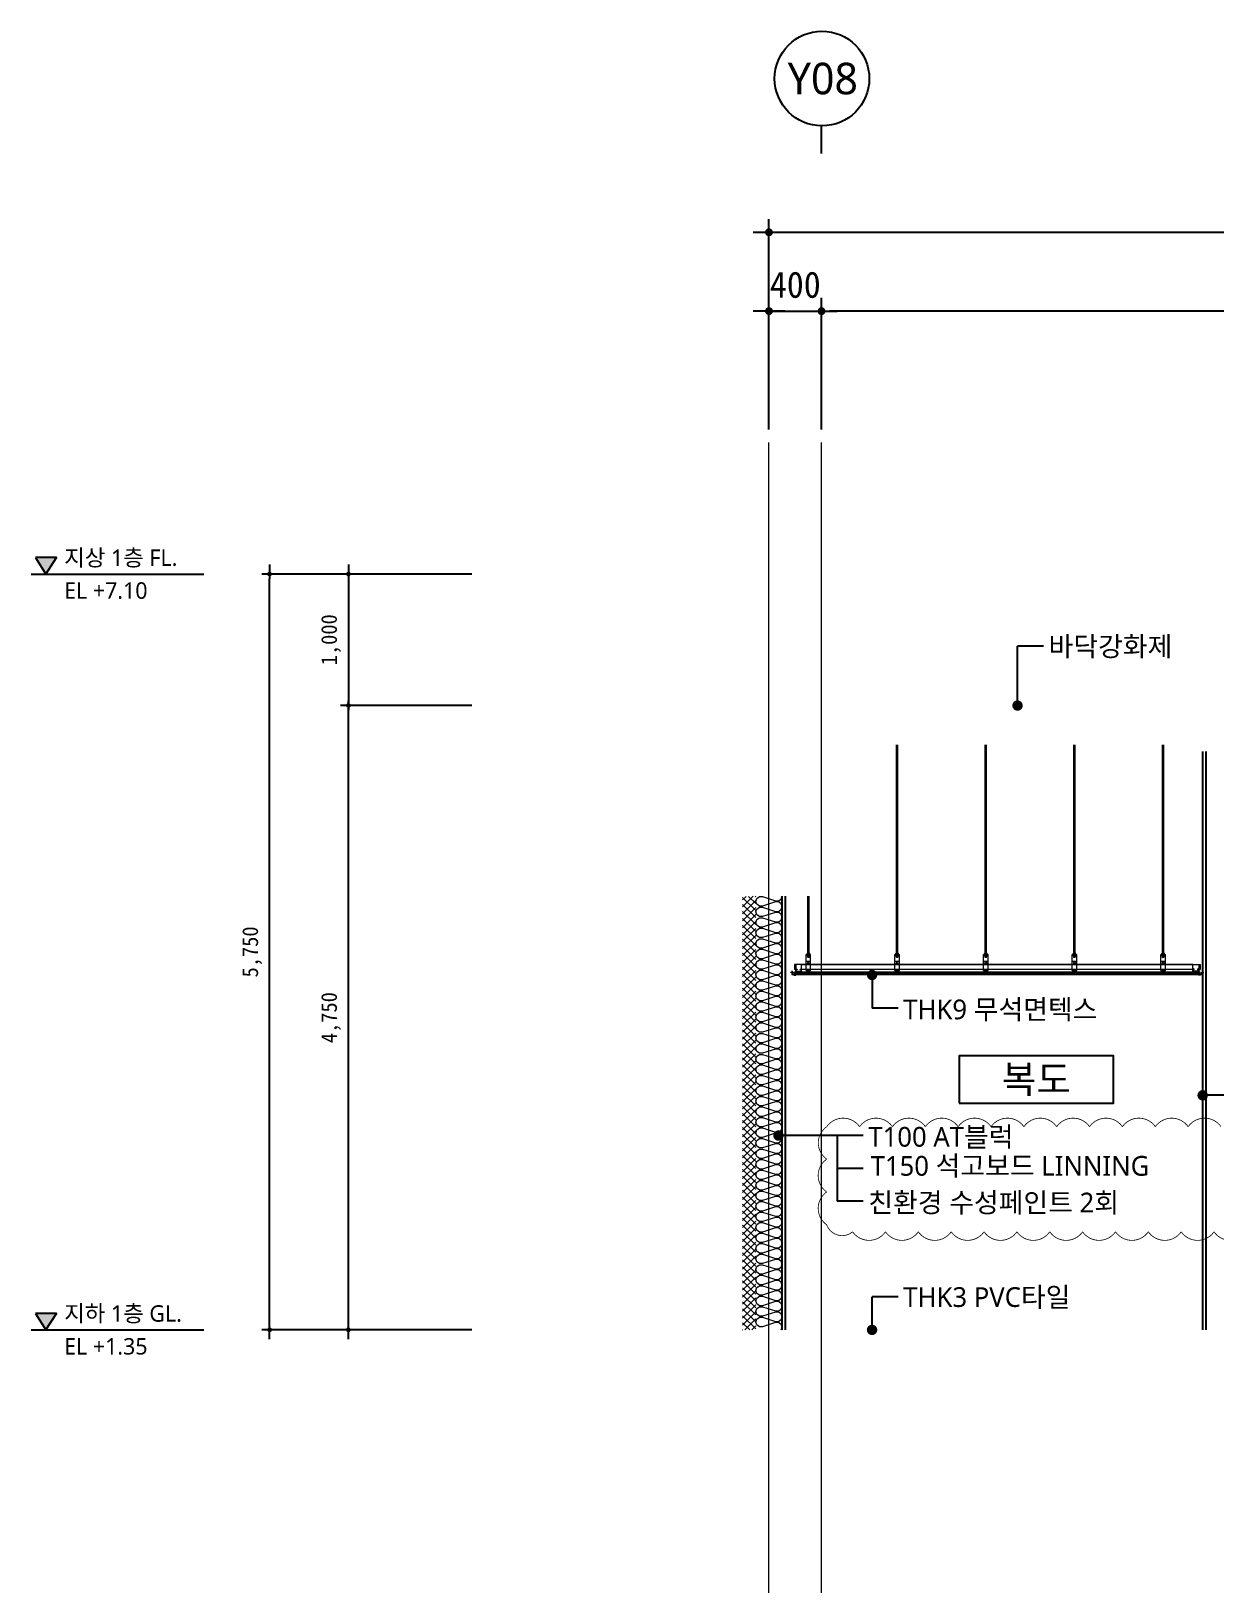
# Model space of a CAD drawing. Header units: inches. Extents: x 3675 to 732988, y -33059 to 70575.
# Drawn here: x 275733 to 284746, y -14599 to -2719 of the extents above; entities that cross this region are included whole.
import ezdxf
from ezdxf.enums import TextEntityAlignment as Align

# ---------------------------------------------------------------- set-up
doc = ezdxf.new("R2010")
doc.units = ezdxf.units.IN
doc.header["$MEASUREMENT"] = 0
doc.linetypes.add('CEN', pattern=[62, 60, -1, 0, -1])
doc.layers.get('0').update_dxf_attribs({"linetype": 'CONTINUOUS'})
for name, color, linetype, lineweight in [('A-AXIS-BUBL', 7, 'CONTINUOUS', 25), ('A-AXIS-LINE', 1, 'CEN', 15), ('A-DIMS', 7, 'CONTINUOUS', 25), ('A-ELEV-LIN3', 8, 'CONTINUOUS', 18), ('A-MKXS-LEAD', 7, 'CONTINUOUS', 25), ('A-MKXS-TEXT1', 3, 'CONTINUOUS', 25), ('A-MKXX-NAME', 3, 'CONTINUOUS', 25), ('A-MKXX-SYMB', 7, 'CONTINUOUS', 25), ('A-SECT-LIN1', 4, 'CONTINUOUS', 25), ('A-XXXX-FIN2', 6, 'CONTINUOUS', 20), ('A-XXXX-HATC', 8, 'CONTINUOUS', 18), ('A-XXXX-INSL2', 8, 'CONTINUOUS', 18), ('A-XXXX-TXT2', 3, 'CONTINUOUS', 25), ('REV-202205', 20, 'CONTINUOUS', 25)]:
    doc.layers.add(name, color=color, linetype=linetype, lineweight=lineweight)
doc.layers.add('SYMB', color=7, linetype='CONTINUOUS')
doc.layers.add('TEXT', color=7, linetype='CONTINUOUS')
doc.styles.add('HY울릉도L', font='H2GTRE.TTF')
doc.styles.add('돋움체', font='')
doc.styles.add('맑은고딕', font='malgun.ttf')
doc.styles.get('돋움체').set_extended_font_data('DotumChe')
doc.dimstyles.new('CDIM', dxfattribs={"dimtxt": 2, "dimasz": 0.6, "dimexe": 1, "dimexo": 1, "dimgap": 1, "dimtad": 1, "dimdec": 0, "dimrnd": 0.5, "dimzin": 0, "dimdsep": 32, "dimlunit": 6, "dimtxsty": 'HY울릉도L', "dimblk1": '_CIDOT', "dimblk2": '_CIDOT', "dimsah": 1, "dimcen": 4.5, "dimclrd": 2, "dimclre": 2, "dimclrt": 7, "dimadec": 0, "dimazin": 0, "dimtfac": 1, "dimtdec": 0, "dimtix": 1, "dimtmove": 2, "dimatfit": 1, "dimldrblk": '_CIDOT', "dimfxl": 1, "dimtolj": 1, "dimtzin": 0, "dimlwd": -1, "dimarcsym": 0})

# ---------------------------------------------------------------- blocks, each defined once
blk = doc.blocks.new('입단면LEVEL1')
at = {"layer": 'SYMB', "linetype": 'ByBlock'}
blk.add_line((0, 0), (26.26, 0), dxfattribs=at)
blk.add_lwpolyline([(0.64, 2.5), (2.24, 0), (3.84, 2.5)], close=True, dxfattribs=at)
blk.add_solid([(0.64, 2.5), (3.84, 2.5), (2.24, 0)], dxfattribs=at)
at = {"layer": 'TEXT', "style": '돋움체'}
for tag, p in [('층레벨', (5.03, 1.28)), ('LEVEL', (5.85, -2.99))]:
    blk.add_attdef(tag, p, '', height=2.5, dxfattribs=at)
blk = doc.blocks.new('_CIDOT')
at = {"color": 0, "linetype": 'ByBlock'}
blk.add_line((2, 0), (-1, 0), dxfattribs=at)
at = {"color": 0, "linetype": 'ByBlock', "const_width": 0.5}
blk.add_lwpolyline([(-0.25, 0, 1), (0.25, 0, 1)], format="xyb", close=True, dxfattribs=at)
blk = doc.blocks.new('*D799')
at = {"layer": 'A-DIMS', "lineweight": -2, "transparency": 16777216}
for p, q in [((281746, -5749), (281746, -4749)), ((294746, -5749), (294746, -4749))]:
    blk.add_line(p, q, dxfattribs=at)
at = {"layer": 'A-DIMS', "transparency": 16777216}
blk.add_line((294686, -4849), (281806, -4849), dxfattribs=at)
at = {"layer": 'A-DIMS', "transparency": 16777216, "xscale": 60, "yscale": 60, "zscale": 60, "rotation": 180}
blk.add_blockref('_CIDOT', (281746, -4849), dxfattribs=at)
at = {"layer": 'A-DIMS', "transparency": 16777216, "xscale": 60, "yscale": 60, "zscale": 60}
blk.add_blockref('_CIDOT', (294746, -4849), dxfattribs=at)
at = {"layer": 'A-DIMS', "color": 3, "transparency": 16777216, "insert": (288246, -4630), "char_height": 200, "attachment_point": 5, "style": '돋움체'}
blk.add_mtext('\\A1;13,000', dxfattribs=at)
blk = doc.blocks.new('*D800')
at = {"layer": 'A-DIMS', "lineweight": -2, "transparency": 16777216}
for p, q in [((281346, -5749), (281346, -4149)), ((295146, -5749), (295146, -4149))]:
    blk.add_line(p, q, dxfattribs=at)
at = {"layer": 'A-DIMS', "transparency": 16777216}
blk.add_line((281406, -4249), (295086, -4249), dxfattribs=at)
at = {"layer": 'A-DIMS', "transparency": 16777216, "xscale": 60, "yscale": 60, "zscale": 60, "rotation": 180}
blk.add_blockref('_CIDOT', (281346, -4249), dxfattribs=at)
at = {"layer": 'A-DIMS', "transparency": 16777216, "xscale": 60, "yscale": 60, "zscale": 60}
blk.add_blockref('_CIDOT', (295146, -4249), dxfattribs=at)
at = {"layer": 'A-DIMS', "color": 3, "transparency": 16777216, "insert": (288246, -4030), "char_height": 200, "attachment_point": 5, "style": '돋움체'}
blk.add_mtext('\\A1;13,800', dxfattribs=at)
blk = doc.blocks.new('*D802')
at = {"layer": 'A-DIMS', "lineweight": -2, "transparency": 16777216}
for p, q in [((281346, -5749), (281346, -4749)), ((281746, -5749), (281746, -4749))]:
    blk.add_line(p, q, dxfattribs=at)
at = {"layer": 'A-DIMS', "transparency": 16777216}
for p, q in [((281286, -4849), (281226, -4849)), ((281346, -4849), (281746, -4849)), ((281806, -4849), (281866, -4849))]:
    blk.add_line(p, q, dxfattribs=at)
at = {"layer": 'A-DIMS', "transparency": 16777216, "xscale": 60, "yscale": 60, "zscale": 60}
blk.add_blockref('_CIDOT', (281346, -4849), dxfattribs=at)
at = {"layer": 'A-DIMS', "transparency": 16777216, "xscale": 60, "yscale": 60, "zscale": 60, "rotation": 180}
blk.add_blockref('_CIDOT', (281746, -4849), dxfattribs=at)
at = {"layer": 'A-DIMS', "color": 3, "transparency": 16777216, "insert": (281546, -4649), "char_height": 200, "attachment_point": 5, "style": '돋움체'}
blk.add_mtext('\\A1;400', dxfattribs=at)
blk = doc.blocks.new('*D807')
at = {"layer": 'A-DIMS', "lineweight": -2, "transparency": 16777216}
for p, q in [((279086, -6849), (278086, -6849)), ((279086, -7849), (278086, -7849))]:
    blk.add_line(p, q, dxfattribs=at)
at = {"layer": 'A-DIMS', "transparency": 16777216}
blk.add_line((278146, -6885), (278146, -7813), dxfattribs=at)
at = {"layer": 'A-DIMS', "transparency": 16777216, "xscale": 36, "yscale": 36, "zscale": 36}
for p, rotation in [((278146, -6849), 90), ((278146, -7849), 270)]:
    blk.add_blockref('_CIDOT', p, dxfattribs=dict(at, rotation=rotation))
at = {"layer": 'A-DIMS', "color": 3, "transparency": 16777216, "insert": (278014, -7349), "char_height": 120, "attachment_point": 5, "rotation": 90, "style": '돋움체'}
blk.add_mtext('\\A1;1,000', dxfattribs=at)
blk = doc.blocks.new('*D808')
at = {"layer": 'A-DIMS', "lineweight": -2, "transparency": 16777216}
for p, q in [((279086, -7849), (278086, -7849)), ((279086, -12599), (278086, -12599))]:
    blk.add_line(p, q, dxfattribs=at)
at = {"layer": 'A-DIMS', "transparency": 16777216}
blk.add_line((278146, -12563), (278146, -7885), dxfattribs=at)
at = {"layer": 'A-DIMS', "transparency": 16777216, "xscale": 36, "yscale": 36, "zscale": 36}
for p, rotation in [((278146, -7849), 90), ((278146, -12599), 270)]:
    blk.add_blockref('_CIDOT', p, dxfattribs=dict(at, rotation=rotation))
at = {"layer": 'A-DIMS', "color": 3, "transparency": 16777216, "insert": (278014, -10224), "char_height": 120, "attachment_point": 5, "rotation": 90, "style": '돋움체'}
blk.add_mtext('\\A1;4,750', dxfattribs=at)
blk = doc.blocks.new('*D809')
at = {"layer": 'A-DIMS', "lineweight": -2, "transparency": 16777216}
for p, q in [((279086, -6849), (277486, -6849)), ((279086, -12599), (277486, -12599))]:
    blk.add_line(p, q, dxfattribs=at)
at = {"layer": 'A-DIMS', "transparency": 16777216}
blk.add_line((277546, -12563), (277546, -6885), dxfattribs=at)
at = {"layer": 'A-DIMS', "transparency": 16777216, "xscale": 36, "yscale": 36, "zscale": 36}
for p, rotation in [((277546, -6849), 90), ((277546, -12599), 270)]:
    blk.add_blockref('_CIDOT', p, dxfattribs=dict(at, rotation=rotation))
at = {"layer": 'A-DIMS', "color": 3, "transparency": 16777216, "insert": (277414, -9724), "char_height": 120, "attachment_point": 5, "rotation": 90, "style": '돋움체'}
blk.add_mtext('\\A1;5,750', dxfattribs=at)

msp = doc.modelspace()

# ---------------------------------------------------------------- hatches: boundary and pattern name
at = {"layer": 'A-MKXS-LEAD'}
h = msp.add_hatch(color=256, dxfattribs=at)
h.dxf.hatch_style = 1
h.paths.add_polyline_path([(283277, -7849.5, -1), (283197, -7849.5, -1)])
h = msp.add_hatch(color=256, dxfattribs=at)
h.dxf.hatch_style = 1
h.paths.add_polyline_path([(282170.4, -9899.5, 1), (282090.4, -9899.5, 1)])
h = msp.add_hatch(color=256, dxfattribs=at)
h.dxf.hatch_style = 1
h.paths.add_polyline_path([(284685.6, -10815, 1), (284605.6, -10815, 1)])
h = msp.add_hatch(color=256, dxfattribs=at)
h.dxf.hatch_style = 1
h.paths.add_polyline_path([(281458.3, -11120.8, 1), (281378.3, -11120.8, 1)])
h = msp.add_hatch(color=256, dxfattribs=at)
h.dxf.hatch_style = 1
h.paths.add_polyline_path([(282170.4, -12599.5, -1), (282090.4, -12599.5, -1)])
at = {"layer": 'A-XXXX-HATC'}
h = msp.add_hatch(dxfattribs=at)
h.set_pattern_fill('ANSI37', color=256, scale=300, style=0)
h.set_pattern_definition([(45, (0, 16269.623), (-26.5165043, 26.5165043), []), (135, (0, 16269.623), (-26.5165043, -26.5165043), [])])
h.paths.add_polyline_path([(281145.6, -12599.5), (281145.6, -9302.4), (281245.6, -9299.5), (281245.6, -12599.5)])

# ---------------------------------------------------------------- linework, layer by layer
at = {"layer": 'A-AXIS-BUBL', "ltscale": 0.2}
msp.add_line((281745.6, -3649.5), (281745.6, -3439.5), dxfattribs=at)
msp.add_circle((281749.1, -3079.5), 360, dxfattribs=at)
at = {"layer": 'A-AXIS-LINE'}
for p, q in [((281345.6, -14599.5), (281345.6, -5849.5)), ((281745.6, -14599.5), (281745.6, -5849.5))]:
    msp.add_line(p, q, dxfattribs=at)
at = {"layer": 'A-ELEV-LIN3'}
for p, q in [((282315.6, -9765.9), (282315.6, -8149.5)), ((282325.6, -9765.9), (282325.6, -8149.5)), ((282990.6, -9765.9), (282990.6, -8149.5)), ((283000.6, -9765.9), (283000.6, -8149.5)), ((283665.6, -9765.9), (283665.6, -8149.5)), ((283675.6, -9765.9), (283675.6, -8149.5)), ((284340.6, -9765.9), (284340.6, -8149.5)), ((284350.6, -9765.9), (284350.6, -8149.5)), ((281640.6, -9765.9), (281640.6, -9299.5)), ((281650.6, -9765.9), (281650.6, -9299.5)), ((281636.6, -9734.5), (281635.6, -9735.5)), ((281635.6, -9742.5), (281635.6, -9735.5)), ((281635.6, -9742.5), (281635.6, -9735.5)), ((281636.6, -9734.5), (281654.6, -9734.5)), ((281638.9, -9734.5), (281640.6, -9736.2)), ((281638.9, -9742.5), (281640.6, -9740.8)), ((281642.2, -9734.5), (281640.6, -9736.2)), ((281642.2, -9742.5), (281640.6, -9740.8)), ((281648.9, -9734.5), (281650.6, -9736.2)), ((281648.9, -9742.5), (281650.6, -9740.8)), ((281652.2, -9734.5), (281650.6, -9736.2)), ((281652.2, -9742.5), (281650.6, -9740.8)), ((281655.6, -9735.5), (281654.6, -9734.5)), ((281655.6, -9742.5), (281655.6, -9735.5)), ((281655.6, -9742.5), (281655.6, -9735.5)), ((282311.6, -9734.5), (282310.6, -9735.5)), ((282310.6, -9742.5), (282310.6, -9735.5)), ((282310.6, -9742.5), (282310.6, -9735.5)), ((282311.6, -9734.5), (282329.6, -9734.5)), ((282313.9, -9734.5), (282315.6, -9736.2)), ((282313.9, -9742.5), (282315.6, -9740.8)), ((282317.2, -9734.5), (282315.6, -9736.2)), ((282317.2, -9742.5), (282315.6, -9740.8)), ((282323.9, -9734.5), (282325.6, -9736.2)), ((282323.9, -9742.5), (282325.6, -9740.8)), ((282327.2, -9734.5), (282325.6, -9736.2)), ((282327.2, -9742.5), (282325.6, -9740.8)), ((282330.6, -9735.5), (282329.6, -9734.5)), ((282330.6, -9742.5), (282330.6, -9735.5)), ((282330.6, -9742.5), (282330.6, -9735.5)), ((282986.6, -9734.5), (282985.6, -9735.5)), ((282985.6, -9742.5), (282985.6, -9735.5)), ((282985.6, -9742.5), (282985.6, -9735.5)), ((282986.6, -9734.5), (283004.6, -9734.5)), ((282988.9, -9734.5), (282990.6, -9736.2)), ((282988.9, -9742.5), (282990.6, -9740.8)), ((282992.2, -9734.5), (282990.6, -9736.2)), ((282992.2, -9742.5), (282990.6, -9740.8)), ((282998.9, -9734.5), (283000.6, -9736.2)), ((282998.9, -9742.5), (283000.6, -9740.8)), ((283002.2, -9734.5), (283000.6, -9736.2)), ((283002.2, -9742.5), (283000.6, -9740.8)), ((283005.6, -9735.5), (283004.6, -9734.5)), ((283005.6, -9742.5), (283005.6, -9735.5)), ((283005.6, -9742.5), (283005.6, -9735.5)), ((283661.6, -9734.5), (283660.6, -9735.5)), ((283660.6, -9742.5), (283660.6, -9735.5)), ((283660.6, -9742.5), (283660.6, -9735.5)), ((283661.6, -9734.5), (283679.6, -9734.5)), ((283663.9, -9734.5), (283665.6, -9736.2)), ((283663.9, -9742.5), (283665.6, -9740.8)), ((283667.2, -9734.5), (283665.6, -9736.2)), ((283667.2, -9742.5), (283665.6, -9740.8)), ((283673.9, -9734.5), (283675.6, -9736.2)), ((283673.9, -9742.5), (283675.6, -9740.8)), ((283677.2, -9734.5), (283675.6, -9736.2)), ((283677.2, -9742.5), (283675.6, -9740.8)), ((283680.6, -9735.5), (283679.6, -9734.5)), ((283680.6, -9742.5), (283680.6, -9735.5)), ((283680.6, -9742.5), (283680.6, -9735.5)), ((284336.6, -9734.5), (284335.6, -9735.5)), ((284335.6, -9742.5), (284335.6, -9735.5)), ((284335.6, -9742.5), (284335.6, -9735.5)), ((284336.6, -9734.5), (284354.6, -9734.5)), ((284338.9, -9734.5), (284340.6, -9736.2)), ((284338.9, -9742.5), (284340.6, -9740.8)), ((284342.2, -9734.5), (284340.6, -9736.2)), ((284342.2, -9742.5), (284340.6, -9740.8)), ((284348.9, -9734.5), (284350.6, -9736.2)), ((284348.9, -9742.5), (284350.6, -9740.8)), ((284352.2, -9734.5), (284350.6, -9736.2)), ((284352.2, -9742.5), (284350.6, -9740.8)), ((284355.6, -9735.5), (284354.6, -9734.5)), ((284355.6, -9742.5), (284355.6, -9735.5)), ((284355.6, -9742.5), (284355.6, -9735.5)), ((281628.1, -9744.5), (281663.1, -9744.5)), ((281628.1, -9864.5), (281628.1, -9744.5)), ((281628.1, -9746.5), (281663.1, -9746.5)), ((281628.1, -9794.5), (281663.1, -9794.5)), ((281633.6, -9748.5), (281633.6, -9742.5)), ((281633.6, -9742.5), (281657.6, -9742.5)), ((281633.6, -9748.5), (281657.6, -9748.5)), ((281633.6, -9748.5), (281657.6, -9748.5)), ((281635.6, -9755.5), (281635.6, -9748.5)), ((281636.6, -9756.5), (281635.6, -9755.5)), ((281636.6, -9756.5), (281635.6, -9755.5)), ((281636.6, -9756.5), (281654.6, -9756.5)), ((281638.9, -9748.5), (281640.6, -9750.2)), ((281638.9, -9748.5), (281640.6, -9750.2)), ((281638.9, -9756.5), (281640.6, -9754.8)), ((281642.2, -9748.5), (281640.6, -9750.2)), ((281640.6, -9765.9), (281640.6, -9748.5)), ((281642.2, -9748.5), (281640.6, -9750.2)), ((281642.2, -9756.5), (281640.6, -9754.8)), ((281650.6, -9765.9), (281640.6, -9765.9)), ((281640.6, -9765.9), (281641.6, -9766.9)), ((281649.6, -9766.9), (281641.6, -9766.9)), ((281645.6, -9756.5), (281645.6, -9748.5)), ((281645.6, -9756.5), (281645.6, -9748.5)), ((281648.9, -9748.5), (281650.6, -9750.2)), ((281648.9, -9756.5), (281650.6, -9754.8)), ((281650.6, -9765.9), (281649.6, -9766.9)), ((281652.2, -9748.5), (281650.6, -9750.2)), ((281650.6, -9765.9), (281650.6, -9748.5)), ((281652.2, -9756.5), (281650.6, -9754.8)), ((281655.6, -9755.5), (281654.6, -9756.5)), ((281655.6, -9755.5), (281655.6, -9748.5)), ((281657.6, -9748.5), (281657.6, -9742.5)), ((281663.1, -9864.5), (281663.1, -9744.5)), ((282303.1, -9744.5), (282338.1, -9744.5)), ((282303.1, -9864.5), (282303.1, -9744.5)), ((282303.1, -9746.5), (282338.1, -9746.5)), ((282303.1, -9794.5), (282338.1, -9794.5)), ((282308.6, -9748.5), (282308.6, -9742.5)), ((282308.6, -9742.5), (282332.6, -9742.5)), ((282308.6, -9748.5), (282332.6, -9748.5)), ((282308.6, -9748.5), (282332.6, -9748.5)), ((282310.6, -9755.5), (282310.6, -9748.5)), ((282311.6, -9756.5), (282310.6, -9755.5)), ((282311.6, -9756.5), (282310.6, -9755.5)), ((282311.6, -9756.5), (282329.6, -9756.5)), ((282313.9, -9748.5), (282315.6, -9750.2)), ((282313.9, -9748.5), (282315.6, -9750.2)), ((282313.9, -9756.5), (282315.6, -9754.8)), ((282317.2, -9748.5), (282315.6, -9750.2)), ((282315.6, -9765.9), (282315.6, -9748.5)), ((282317.2, -9748.5), (282315.6, -9750.2)), ((282317.2, -9756.5), (282315.6, -9754.8)), ((282325.6, -9765.9), (282315.6, -9765.9)), ((282315.6, -9765.9), (282316.6, -9766.9)), ((282324.6, -9766.9), (282316.6, -9766.9)), ((282320.6, -9756.5), (282320.6, -9748.5)), ((282320.6, -9756.5), (282320.6, -9748.5)), ((282323.9, -9748.5), (282325.6, -9750.2)), ((282323.9, -9756.5), (282325.6, -9754.8)), ((282325.6, -9765.9), (282324.6, -9766.9)), ((282327.2, -9748.5), (282325.6, -9750.2)), ((282325.6, -9765.9), (282325.6, -9748.5)), ((282327.2, -9756.5), (282325.6, -9754.8)), ((282330.6, -9755.5), (282329.6, -9756.5)), ((282330.6, -9755.5), (282330.6, -9748.5)), ((282332.6, -9748.5), (282332.6, -9742.5)), ((282338.1, -9864.5), (282338.1, -9744.5)), ((282978.1, -9744.5), (283013.1, -9744.5)), ((282978.1, -9864.5), (282978.1, -9744.5)), ((282978.1, -9746.5), (283013.1, -9746.5)), ((282978.1, -9794.5), (283013.1, -9794.5)), ((282983.6, -9748.5), (282983.6, -9742.5)), ((282983.6, -9742.5), (283007.6, -9742.5)), ((282983.6, -9748.5), (283007.6, -9748.5)), ((282983.6, -9748.5), (283007.6, -9748.5)), ((282985.6, -9755.5), (282985.6, -9748.5)), ((282986.6, -9756.5), (282985.6, -9755.5)), ((282986.6, -9756.5), (282985.6, -9755.5)), ((282986.6, -9756.5), (283004.6, -9756.5)), ((282988.9, -9748.5), (282990.6, -9750.2)), ((282988.9, -9748.5), (282990.6, -9750.2)), ((282988.9, -9756.5), (282990.6, -9754.8)), ((282992.2, -9748.5), (282990.6, -9750.2)), ((282990.6, -9765.9), (282990.6, -9748.5)), ((282992.2, -9748.5), (282990.6, -9750.2)), ((282992.2, -9756.5), (282990.6, -9754.8)), ((283000.6, -9765.9), (282990.6, -9765.9)), ((282990.6, -9765.9), (282991.6, -9766.9)), ((282999.6, -9766.9), (282991.6, -9766.9)), ((282995.6, -9756.5), (282995.6, -9748.5)), ((282995.6, -9756.5), (282995.6, -9748.5)), ((282998.9, -9748.5), (283000.6, -9750.2)), ((282998.9, -9756.5), (283000.6, -9754.8)), ((283000.6, -9765.9), (282999.6, -9766.9)), ((283002.2, -9748.5), (283000.6, -9750.2)), ((283000.6, -9765.9), (283000.6, -9748.5)), ((283002.2, -9756.5), (283000.6, -9754.8)), ((283005.6, -9755.5), (283004.6, -9756.5)), ((283005.6, -9755.5), (283005.6, -9748.5)), ((283007.6, -9748.5), (283007.6, -9742.5)), ((283013.1, -9864.5), (283013.1, -9744.5)), ((283653.1, -9744.5), (283688.1, -9744.5)), ((283653.1, -9864.5), (283653.1, -9744.5)), ((283653.1, -9746.5), (283688.1, -9746.5)), ((283653.1, -9794.5), (283688.1, -9794.5)), ((283658.6, -9748.5), (283658.6, -9742.5)), ((283658.6, -9742.5), (283682.6, -9742.5)), ((283658.6, -9748.5), (283682.6, -9748.5)), ((283658.6, -9748.5), (283682.6, -9748.5)), ((283660.6, -9755.5), (283660.6, -9748.5)), ((283661.6, -9756.5), (283660.6, -9755.5)), ((283661.6, -9756.5), (283660.6, -9755.5)), ((283661.6, -9756.5), (283679.6, -9756.5)), ((283663.9, -9748.5), (283665.6, -9750.2)), ((283663.9, -9748.5), (283665.6, -9750.2)), ((283663.9, -9756.5), (283665.6, -9754.8)), ((283667.2, -9748.5), (283665.6, -9750.2)), ((283665.6, -9765.9), (283665.6, -9748.5)), ((283667.2, -9748.5), (283665.6, -9750.2)), ((283667.2, -9756.5), (283665.6, -9754.8)), ((283675.6, -9765.9), (283665.6, -9765.9)), ((283665.6, -9765.9), (283666.6, -9766.9)), ((283674.6, -9766.9), (283666.6, -9766.9)), ((283670.6, -9756.5), (283670.6, -9748.5)), ((283670.6, -9756.5), (283670.6, -9748.5)), ((283673.9, -9748.5), (283675.6, -9750.2)), ((283673.9, -9756.5), (283675.6, -9754.8)), ((283675.6, -9765.9), (283674.6, -9766.9)), ((283677.2, -9748.5), (283675.6, -9750.2)), ((283675.6, -9765.9), (283675.6, -9748.5)), ((283677.2, -9756.5), (283675.6, -9754.8)), ((283680.6, -9755.5), (283679.6, -9756.5)), ((283680.6, -9755.5), (283680.6, -9748.5)), ((283682.6, -9748.5), (283682.6, -9742.5)), ((283688.1, -9864.5), (283688.1, -9744.5)), ((284328.1, -9744.5), (284363.1, -9744.5)), ((284328.1, -9864.5), (284328.1, -9744.5)), ((284328.1, -9746.5), (284363.1, -9746.5)), ((284328.1, -9794.5), (284363.1, -9794.5)), ((284333.6, -9748.5), (284333.6, -9742.5)), ((284333.6, -9742.5), (284357.6, -9742.5)), ((284333.6, -9748.5), (284357.6, -9748.5)), ((284333.6, -9748.5), (284357.6, -9748.5)), ((284335.6, -9755.5), (284335.6, -9748.5)), ((284336.6, -9756.5), (284335.6, -9755.5)), ((284336.6, -9756.5), (284335.6, -9755.5)), ((284336.6, -9756.5), (284354.6, -9756.5)), ((284338.9, -9748.5), (284340.6, -9750.2)), ((284338.9, -9748.5), (284340.6, -9750.2)), ((284338.9, -9756.5), (284340.6, -9754.8)), ((284342.2, -9748.5), (284340.6, -9750.2)), ((284340.6, -9765.9), (284340.6, -9748.5)), ((284342.2, -9748.5), (284340.6, -9750.2)), ((284342.2, -9756.5), (284340.6, -9754.8)), ((284350.6, -9765.9), (284340.6, -9765.9)), ((284340.6, -9765.9), (284341.6, -9766.9)), ((284349.6, -9766.9), (284341.6, -9766.9)), ((284345.6, -9756.5), (284345.6, -9748.5)), ((284345.6, -9756.5), (284345.6, -9748.5)), ((284348.9, -9748.5), (284350.6, -9750.2)), ((284348.9, -9756.5), (284350.6, -9754.8)), ((284350.6, -9765.9), (284349.6, -9766.9)), ((284352.2, -9748.5), (284350.6, -9750.2)), ((284350.6, -9765.9), (284350.6, -9748.5)), ((284352.2, -9756.5), (284350.6, -9754.8)), ((284355.6, -9755.5), (284354.6, -9756.5)), ((284355.6, -9755.5), (284355.6, -9748.5)), ((284357.6, -9748.5), (284357.6, -9742.5)), ((284363.1, -9864.5), (284363.1, -9744.5)), ((281628.1, -9864.5), (281663.1, -9864.5)), ((282303.1, -9864.5), (282338.1, -9864.5)), ((282978.1, -9864.5), (283013.1, -9864.5)), ((283653.1, -9864.5), (283688.1, -9864.5)), ((284328.1, -9864.5), (284363.1, -9864.5))]:
    msp.add_line(p, q, dxfattribs=at)
at = {"layer": 'A-ELEV-LIN3', "color": 8}
for p, q in [((281549.3, -9820.5), (281539.3, -9820.5)), ((281539.3, -9820.5), (281539.3, -9858.5)), ((281539.3, -9820.5), (281539.3, -9858.5)), ((281549.3, -9821.5), (281539.3, -9821.5)), ((281559.3, -9857.5), (281539.3, -9857.5)), ((281559.3, -9858.5), (281539.3, -9858.5)), ((281594.3, -9819.5), (281549.3, -9819.5)), ((281549.3, -9819.5), (281549.3, -9851.2)), ((281549.3, -9851.2), (281559.3, -9857.1)), ((281549.3, -9877.5), (281549.3, -9858.5)), ((281559.3, -9859.5), (281550.3, -9859.5)), ((281550.3, -9859.5), (281550.3, -9876.5)), ((281559.3, -9857.1), (281559.3, -9859.5)), ((281584.3, -9857.1), (281594.3, -9851.2)), ((281584.3, -9859.5), (281584.3, -9857.1)), ((284581.8, -9857.5), (281584.3, -9857.5)), ((284581.8, -9858.5), (281584.3, -9858.5)), ((281594.3, -9858.5), (281584.3, -9858.5)), ((281593.3, -9859.5), (281584.3, -9859.5)), ((281593.3, -9876.5), (281593.3, -9859.5)), ((281594.3, -9851.2), (281594.3, -9819.5)), ((284571.8, -9820.5), (281594.3, -9820.5)), ((284571.8, -9821.5), (281594.3, -9821.5)), ((281594.3, -9877.5), (281594.3, -9858.5)), ((284571.8, -9851.2), (284571.8, -9819.5)), ((284571.8, -9819.5), (284616.8, -9819.5)), ((284581.8, -9857.1), (284571.8, -9851.2)), ((284571.8, -9877.5), (284571.8, -9858.5)), ((284571.8, -9858.5), (284581.8, -9858.5)), ((284572.8, -9876.5), (284572.8, -9859.5)), ((284572.8, -9859.5), (284581.8, -9859.5)), ((284581.8, -9859.5), (284581.8, -9857.1)), ((284616.8, -9851.2), (284606.8, -9857.1)), ((284606.8, -9857.1), (284606.8, -9859.5)), ((284606.8, -9857.5), (284626.8, -9857.5)), ((284606.8, -9858.5), (284626.8, -9858.5)), ((284606.8, -9859.5), (284615.8, -9859.5)), ((284615.8, -9859.5), (284615.8, -9876.5)), ((284616.8, -9819.5), (284616.8, -9851.2)), ((284616.8, -9820.5), (284626.8, -9820.5)), ((284616.8, -9821.5), (284626.8, -9821.5)), ((284616.8, -9877.5), (284616.8, -9858.5)), ((284626.8, -9820.5), (284626.8, -9858.5)), ((284626.8, -9820.5), (284626.8, -9858.5)), ((281550.3, -9869.3), (281593.3, -9869.3)), ((281550.3, -9876.5), (281557.6, -9876.5)), ((281557.6, -9876.5), (281560.6, -9871.2)), ((281560.6, -9873.2), (281558.2, -9877.5)), ((281560.6, -9871.2), (281563.5, -9876.5)), ((281563, -9877.5), (281560.6, -9873.2)), ((281563.5, -9876.5), (281580.1, -9876.5)), ((281580.1, -9876.5), (281583.1, -9871.2)), ((281583.1, -9873.2), (281580.7, -9877.5)), ((281583.1, -9871.2), (281586, -9876.5)), ((281585.5, -9877.5), (281583.1, -9873.2)), ((281586, -9876.5), (281593.3, -9876.5)), ((284615.8, -9869.3), (284572.8, -9869.3)), ((284580.1, -9876.5), (284572.8, -9876.5)), ((284583, -9871.2), (284580.1, -9876.5)), ((284580.7, -9877.5), (284583, -9873.2)), ((284586, -9876.5), (284583, -9871.2)), ((284583, -9873.2), (284585.4, -9877.5)), ((284602.6, -9876.5), (284586, -9876.5)), ((284605.5, -9871.2), (284602.6, -9876.5)), ((284603.2, -9877.5), (284605.5, -9873.2)), ((284608.5, -9876.5), (284605.5, -9871.2)), ((284605.5, -9873.2), (284607.9, -9877.5)), ((284615.8, -9876.5), (284608.5, -9876.5))]:
    msp.add_line(p, q, dxfattribs=at)
at = {"layer": 'A-ELEV-LIN3'}
for points in [[(281532.2, -9881.4), (281510.4, -9881.4)], [(281520.6, -9869.5), (281522.6, -9869.5), (281522.6, -9892.5), (281538.2, -9892.5), (281522.6, -9892.5), (281522.6, -9869.5), (281520.6, -9869.5), (281520.6, -9894.5), (281536.2, -9894.5), (281536.2, -9901.5), (281551.2, -9901.5), (281551.2, -9899.5), (281538.2, -9899.5), (281538.2, -9892.5)], [(284645.6, -9869.5), (284643.6, -9869.5), (284643.6, -9892.5), (284627.9, -9892.5), (284643.6, -9892.5), (284643.6, -9869.5), (284645.6, -9869.5), (284645.6, -9894.5), (284629.9, -9894.5), (284629.9, -9901.5), (284614.9, -9901.5), (284614.9, -9899.5), (284627.9, -9899.5), (284627.9, -9892.5)], [(284633.9, -9881.4), (284655.7, -9881.4)]]:
    msp.add_lwpolyline(points, dxfattribs=at)
for centre in [(281645.6, -9809.2), (282320.6, -9809.2), (282995.6, -9809.2), (283670.6, -9809.2), (284345.6, -9809.2)]:
    msp.add_circle(centre, 6.1, dxfattribs=at)
at = {"layer": 'A-MKXS-LEAD'}
for p, q in [((283237, -7849.5), (283237, -7397.5)), ((283435.6, -7397.5), (283237, -7397.5)), ((282130.4, -9899.5), (282130.4, -10151.4)), ((282329, -10151.4), (282130.4, -10151.4)), ((285391, -10815), (284645.6, -10815)), ((282063.7, -11120.8), (281418.3, -11120.8)), ((281865.1, -11120.8), (281865.1, -11620.8)), ((282063.7, -11370.8), (281865.1, -11370.8)), ((282063.7, -11620.8), (281865.1, -11620.8)), ((282130.4, -12599.5), (282130.4, -12347.5)), ((282329, -12347.5), (282130.4, -12347.5))]:
    msp.add_line(p, q, dxfattribs=at)
at = {"layer": 'A-MKXX-SYMB'}
msp.add_lwpolyline([(282792.9, -10873.4), (283968.4, -10873.4), (283968.4, -10513.4), (282792.9, -10513.4)], close=True, dxfattribs=at)
at = {"layer": 'A-SECT-LIN1'}
for p, q in [((284645.6, -8199.5), (284645.6, -12599.5)), ((284670.6, -8199.5), (284670.6, -12599.5)), ((281445.6, -12599.5), (281445.6, -9299.5)), ((281470.6, -12599.5), (281470.6, -9299.5))]:
    msp.add_line(p, q, dxfattribs=at)
at = {"layer": 'A-XXXX-FIN2'}
for p, q in [((284626.8, -9877.5), (281539.3, -9877.5)), ((281539.3, -9899.5), (281539.3, -9877.5)), ((284626.8, -9887), (281539.3, -9887)), ((284626.8, -9899.5), (281539.3, -9899.5)), ((284626.8, -9899.5), (284626.8, -9877.5))]:
    msp.add_line(p, q, dxfattribs=at)
at = {"layer": 'A-XXXX-INSL2'}
msp.add_lwpolyline([(281438.3, -12599.5), (281445.6, -12579.5), (281437.6, -12557.5), (281417.6, -12543.5), (281395.6, -12543.5), (281295.6, -12575.5), (281273.6, -12575.5), (281253.6, -12561.5), (281245.6, -12539.5), (281253.6, -12517.5), (281273.6, -12503.5), (281295.6, -12503.5), (281395.6, -12535.5), (281417.6, -12535.5), (281437.6, -12521.5), (281445.6, -12499.5), (281437.6, -12477.5), (281417.6, -12463.5), (281395.6, -12463.5), (281295.6, -12495.5), (281273.6, -12495.5), (281253.6, -12481.5), (281245.6, -12459.5), (281253.6, -12437.5), (281273.6, -12423.5), (281295.6, -12423.5), (281395.6, -12455.5), (281417.6, -12455.5), (281437.6, -12441.5), (281445.6, -12419.5), (281437.6, -12397.5), (281417.6, -12383.5), (281395.6, -12383.5), (281295.6, -12415.5), (281273.6, -12415.5), (281253.6, -12401.5), (281245.6, -12379.5), (281253.6, -12357.5), (281273.6, -12343.5), (281295.6, -12343.5), (281395.6, -12375.5), (281417.6, -12375.5), (281437.6, -12361.5), (281445.6, -12339.5), (281437.6, -12317.5), (281417.6, -12303.5), (281395.6, -12303.5), (281295.6, -12335.5), (281273.6, -12335.5), (281253.6, -12321.5), (281245.6, -12299.5), (281253.6, -12277.5), (281273.6, -12263.5), (281295.6, -12263.5), (281395.6, -12295.5), (281417.6, -12295.5), (281437.6, -12281.5), (281445.6, -12259.5), (281437.6, -12237.5), (281417.6, -12223.5), (281395.6, -12223.5), (281295.6, -12255.5), (281273.6, -12255.5), (281253.6, -12241.5), (281245.6, -12219.5), (281253.6, -12197.5), (281273.6, -12183.5), (281295.6, -12183.5), (281395.6, -12215.5), (281417.6, -12215.5), (281437.6, -12201.5), (281445.6, -12179.5), (281437.6, -12157.5), (281417.6, -12143.5), (281395.6, -12143.5), (281295.6, -12175.5), (281273.6, -12175.5), (281253.6, -12161.5), (281245.6, -12139.5), (281253.6, -12117.5), (281273.6, -12103.5), (281295.6, -12103.5), (281395.6, -12135.5), (281417.6, -12135.5), (281437.6, -12121.5), (281445.6, -12099.5), (281437.6, -12077.5), (281417.6, -12063.5), (281395.6, -12063.5), (281295.6, -12095.5), (281273.6, -12095.5), (281253.6, -12081.5), (281245.6, -12059.5), (281253.6, -12037.5), (281273.6, -12023.5), (281295.6, -12023.5), (281395.6, -12055.5), (281417.6, -12055.5), (281437.6, -12041.5), (281445.6, -12019.5), (281437.6, -11997.5), (281417.6, -11983.5), (281395.6, -11983.5), (281295.6, -12015.5), (281273.6, -12015.5), (281253.6, -12001.5), (281245.6, -11979.5), (281253.6, -11957.5), (281273.6, -11943.5), (281295.6, -11943.5), (281395.6, -11975.5), (281417.6, -11975.5), (281437.6, -11961.5), (281445.6, -11939.5), (281437.6, -11917.5), (281417.6, -11903.5), (281395.6, -11903.5), (281295.6, -11935.5), (281273.6, -11935.5), (281253.6, -11921.5), (281245.6, -11899.5), (281253.6, -11877.5), (281273.6, -11863.5), (281295.6, -11863.5), (281395.6, -11895.5), (281417.6, -11895.5), (281437.6, -11881.5), (281445.6, -11859.5), (281437.6, -11837.5), (281417.6, -11823.5), (281395.6, -11823.5), (281295.6, -11855.5), (281273.6, -11855.5), (281253.6, -11841.5), (281245.6, -11819.5), (281253.6, -11797.5), (281273.6, -11783.5), (281295.6, -11783.5), (281395.6, -11815.5), (281417.6, -11815.5), (281437.6, -11801.5), (281445.6, -11779.5), (281437.6, -11757.5), (281417.6, -11743.5), (281395.6, -11743.5), (281295.6, -11775.5), (281273.6, -11775.5), (281253.6, -11761.5), (281245.6, -11739.5), (281253.6, -11717.5), (281273.6, -11703.5), (281295.6, -11703.5), (281395.6, -11735.5), (281417.6, -11735.5), (281437.6, -11721.5), (281445.6, -11699.5), (281437.6, -11677.5), (281417.6, -11663.5), (281395.6, -11663.5), (281295.6, -11695.5), (281273.6, -11695.5), (281253.6, -11681.5), (281245.6, -11659.5), (281253.6, -11637.5), (281273.6, -11623.5), (281295.6, -11623.5), (281395.6, -11655.5), (281417.6, -11655.5), (281437.6, -11641.5), (281445.6, -11619.5), (281437.6, -11597.5), (281417.6, -11583.5), (281395.6, -11583.5), (281295.6, -11615.5), (281273.6, -11615.5), (281253.6, -11601.5), (281245.6, -11579.5), (281253.6, -11557.5), (281273.6, -11543.5), (281295.6, -11543.5), (281395.6, -11575.5), (281417.6, -11575.5), (281437.6, -11561.5), (281445.6, -11539.5), (281437.6, -11517.5), (281417.6, -11503.5), (281395.6, -11503.5), (281295.6, -11535.5), (281273.6, -11535.5), (281253.6, -11521.5), (281245.6, -11499.5), (281253.6, -11477.5), (281273.6, -11463.5), (281295.6, -11463.5), (281395.6, -11495.5), (281417.6, -11495.5), (281437.6, -11481.5), (281445.6, -11459.5), (281437.6, -11437.5), (281417.6, -11423.5), (281395.6, -11423.5), (281295.6, -11455.5), (281273.6, -11455.5), (281253.6, -11441.5), (281245.6, -11419.5), (281253.6, -11397.5), (281273.6, -11383.5), (281295.6, -11383.5), (281395.6, -11415.5), (281417.6, -11415.5), (281437.6, -11401.5), (281445.6, -11379.5), (281437.6, -11357.5), (281417.6, -11343.5), (281395.6, -11343.5), (281295.6, -11375.5), (281273.6, -11375.5), (281253.6, -11361.5), (281245.6, -11339.5), (281253.6, -11317.5), (281273.6, -11303.5), (281295.6, -11303.5), (281395.6, -11335.5), (281417.6, -11335.5), (281437.6, -11321.5), (281445.6, -11299.5), (281437.6, -11277.5), (281417.6, -11263.5), (281395.6, -11263.5), (281295.6, -11295.5), (281273.6, -11295.5), (281253.6, -11281.5), (281245.6, -11259.5), (281253.6, -11237.5), (281273.6, -11223.5), (281295.6, -11223.5), (281395.6, -11255.5), (281417.6, -11255.5), (281437.6, -11241.5), (281445.6, -11219.5), (281437.6, -11197.5), (281417.6, -11183.5), (281395.6, -11183.5), (281295.6, -11215.5), (281273.6, -11215.5), (281253.6, -11201.5), (281245.6, -11179.5), (281253.6, -11157.5), (281273.6, -11143.5), (281295.6, -11143.5), (281395.6, -11175.5), (281417.6, -11175.5), (281437.6, -11161.5), (281445.6, -11139.5), (281437.6, -11117.5), (281417.6, -11103.5), (281395.6, -11103.5), (281295.6, -11135.5), (281273.6, -11135.5), (281253.6, -11121.5), (281245.6, -11099.5), (281253.6, -11077.5), (281273.6, -11063.5), (281295.6, -11063.5), (281395.6, -11095.5), (281417.6, -11095.5), (281437.6, -11081.5), (281445.6, -11059.5), (281437.6, -11037.5), (281417.6, -11023.5), (281395.6, -11023.5), (281295.6, -11055.5), (281273.6, -11055.5), (281253.6, -11041.5), (281245.6, -11019.5), (281253.6, -10997.5), (281273.6, -10983.5), (281295.6, -10983.5), (281395.6, -11015.5), (281417.6, -11015.5), (281437.6, -11001.5), (281445.6, -10979.5), (281437.6, -10957.5), (281417.6, -10943.5), (281395.6, -10943.5), (281295.6, -10975.5), (281273.6, -10975.5), (281253.6, -10961.5), (281245.6, -10939.5), (281253.6, -10917.5), (281273.6, -10903.5), (281295.6, -10903.5), (281395.6, -10935.5), (281417.6, -10935.5), (281437.6, -10921.5), (281445.6, -10899.5), (281437.6, -10877.5), (281417.6, -10863.5), (281395.6, -10863.5), (281295.6, -10895.5), (281273.6, -10895.5), (281253.6, -10881.5), (281245.6, -10859.5), (281253.6, -10837.5), (281273.6, -10823.5), (281295.6, -10823.5), (281395.6, -10855.5), (281417.6, -10855.5), (281437.6, -10841.5), (281445.6, -10819.5), (281437.6, -10797.5), (281417.6, -10783.5), (281395.6, -10783.5), (281295.6, -10815.5), (281273.6, -10815.5), (281253.6, -10801.5), (281245.6, -10779.5), (281253.6, -10757.5), (281273.6, -10743.5), (281295.6, -10743.5), (281395.6, -10775.5), (281417.6, -10775.5), (281437.6, -10761.5), (281445.6, -10739.5), (281437.6, -10717.5), (281417.6, -10703.5), (281395.6, -10703.5), (281295.6, -10735.5), (281273.6, -10735.5), (281253.6, -10721.5), (281245.6, -10699.5), (281253.6, -10677.5), (281273.6, -10663.5), (281295.6, -10663.5), (281395.6, -10695.5), (281417.6, -10695.5), (281437.6, -10681.5), (281445.6, -10659.5), (281437.6, -10637.5), (281417.6, -10623.5), (281395.6, -10623.5), (281295.6, -10655.5), (281273.6, -10655.5), (281253.6, -10641.5), (281245.6, -10619.5), (281253.6, -10597.5), (281273.6, -10583.5), (281295.6, -10583.5), (281395.6, -10615.5), (281417.6, -10615.5), (281437.6, -10601.5), (281445.6, -10579.5), (281437.6, -10557.5), (281417.6, -10543.5), (281395.6, -10543.5), (281295.6, -10575.5), (281273.6, -10575.5), (281253.6, -10561.5), (281245.6, -10539.5), (281253.6, -10517.5), (281273.6, -10503.5), (281295.6, -10503.5), (281395.6, -10535.5), (281417.6, -10535.5), (281437.6, -10521.5), (281445.6, -10499.5), (281437.6, -10477.5), (281417.6, -10463.5), (281395.6, -10463.5), (281295.6, -10495.5), (281273.6, -10495.5), (281253.6, -10481.5), (281245.6, -10459.5), (281253.6, -10437.5), (281273.6, -10423.5), (281295.6, -10423.5), (281395.6, -10455.5), (281417.6, -10455.5), (281437.6, -10441.5), (281445.6, -10419.5), (281437.6, -10397.5), (281417.6, -10383.5), (281395.6, -10383.5), (281295.6, -10415.5), (281273.6, -10415.5), (281253.6, -10401.5), (281245.6, -10379.5), (281253.6, -10357.5), (281273.6, -10343.5), (281295.6, -10343.5), (281395.6, -10375.5), (281417.6, -10375.5), (281437.6, -10361.5), (281445.6, -10339.5), (281437.6, -10317.5), (281417.6, -10303.5), (281395.6, -10303.5), (281295.6, -10335.5), (281273.6, -10335.5), (281253.6, -10321.5), (281245.6, -10299.5), (281253.6, -10277.5), (281273.6, -10263.5), (281295.6, -10263.5), (281395.6, -10295.5), (281417.6, -10295.5), (281437.6, -10281.5), (281445.6, -10259.5), (281437.6, -10237.5), (281417.6, -10223.5), (281395.6, -10223.5), (281295.6, -10255.5), (281273.6, -10255.5), (281253.6, -10241.5), (281245.6, -10219.5), (281253.6, -10197.5), (281273.6, -10183.5), (281295.6, -10183.5), (281395.6, -10215.5), (281417.6, -10215.5), (281437.6, -10201.5), (281445.6, -10179.5), (281437.6, -10157.5), (281417.6, -10143.5), (281395.6, -10143.5), (281295.6, -10175.5), (281273.6, -10175.5), (281253.6, -10161.5), (281245.6, -10139.5), (281253.6, -10117.5), (281273.6, -10103.5), (281295.6, -10103.5), (281395.6, -10135.5), (281417.6, -10135.5), (281437.6, -10121.5), (281445.6, -10099.5), (281437.6, -10077.5), (281417.6, -10063.5), (281395.6, -10063.5), (281295.6, -10095.5), (281273.6, -10095.5), (281253.6, -10081.5), (281245.6, -10059.5), (281253.6, -10037.5), (281273.6, -10023.5), (281295.6, -10023.5), (281395.6, -10055.5), (281417.6, -10055.5), (281437.6, -10041.5), (281445.6, -10019.5), (281437.6, -9997.5), (281417.6, -9983.5), (281395.6, -9983.5), (281295.6, -10015.5), (281273.6, -10015.5), (281253.6, -10001.5), (281245.6, -9979.5), (281253.6, -9957.5), (281273.6, -9943.5), (281295.6, -9943.5), (281395.6, -9975.5), (281417.6, -9975.5), (281437.6, -9961.5), (281445.6, -9939.5), (281437.6, -9917.5), (281417.6, -9903.5), (281395.6, -9903.5), (281295.6, -9935.5), (281273.6, -9935.5), (281253.6, -9921.5), (281245.6, -9899.5), (281253.6, -9877.5), (281273.6, -9863.5), (281295.6, -9863.5), (281395.6, -9895.5), (281417.6, -9895.5), (281437.6, -9881.5), (281445.6, -9859.5), (281437.6, -9837.5), (281417.6, -9823.5), (281395.6, -9823.5), (281295.6, -9855.5), (281273.6, -9855.5), (281253.6, -9841.5), (281245.6, -9819.5), (281253.6, -9797.5), (281273.6, -9783.5), (281295.6, -9783.5), (281395.6, -9815.5), (281417.6, -9815.5), (281437.6, -9801.5), (281445.6, -9779.5), (281437.6, -9757.5), (281417.6, -9743.5), (281395.6, -9743.5), (281295.6, -9775.5), (281273.6, -9775.5), (281253.6, -9761.5), (281245.6, -9739.5), (281253.6, -9717.5), (281273.6, -9703.5), (281295.6, -9703.5), (281395.6, -9735.5), (281417.6, -9735.5), (281437.6, -9721.5), (281445.6, -9699.5), (281437.6, -9677.5), (281417.6, -9663.5), (281395.6, -9663.5), (281295.6, -9695.5), (281273.6, -9695.5), (281253.6, -9681.5), (281245.6, -9659.5), (281253.6, -9637.5), (281273.6, -9623.5), (281295.6, -9623.5), (281395.6, -9655.5), (281417.6, -9655.5), (281437.6, -9641.5), (281445.6, -9619.5), (281437.6, -9597.5), (281417.6, -9583.5), (281395.6, -9583.5), (281295.6, -9615.5), (281273.6, -9615.5), (281253.6, -9601.5), (281245.6, -9579.5), (281253.6, -9557.5), (281273.6, -9543.5), (281295.6, -9543.5), (281395.6, -9575.5), (281417.6, -9575.5), (281437.6, -9561.5), (281445.6, -9539.5), (281437.6, -9517.5), (281417.6, -9503.5), (281395.6, -9503.5), (281295.6, -9535.5), (281273.6, -9535.5), (281253.6, -9521.5), (281245.6, -9499.5), (281253.6, -9477.5), (281273.6, -9463.5), (281295.6, -9463.5), (281395.6, -9495.5), (281417.6, -9495.5), (281437.6, -9481.5), (281445.6, -9459.5), (281437.6, -9437.5), (281417.6, -9423.5), (281395.6, -9423.5), (281295.6, -9455.5), (281273.6, -9455.5), (281253.6, -9441.5), (281245.6, -9419.5), (281253.6, -9397.5), (281273.6, -9383.5), (281295.6, -9383.5), (281395.6, -9415.5), (281417.6, -9415.5), (281437.6, -9401.5), (281445.6, -9379.5), (281437.6, -9357.5), (281417.6, -9343.5), (281395.6, -9343.5), (281295.6, -9375.5), (281273.6, -9375.5), (281253.6, -9361.5), (281245.6, -9339.5), (281253.6, -9317.5), (281273.6, -9303.5), (281295.6, -9303.5), (281395.6, -9335.5), (281417.6, -9335.5), (281437.6, -9321.5), (281445.6, -9299.5)], dxfattribs=at)
at = {"layer": 'REV-202205', "const_width": 6}
msp.add_lwpolyline([(284982.4, -11853.3, -0.5205671), (284732.4, -11853.3, -0.5205671), (284482.4, -11853.3, -0.5205671), (284232.4, -11853.3, -0.5205671), (283982.4, -11853.3, -0.5205671), (283732.4, -11853.3, -0.5205671), (283482.4, -11853.3, -0.5205671), (283232.4, -11853.3, -0.5205671), (282982.4, -11853.3, -0.5205671), (282732.4, -11853.3, -0.5205671), (282482.4, -11853.3, -0.5205671), (282232.4, -11853.3, -0.5205671), (281982.4, -11853.3, -0.5205671), (281785.4, -11800.2, -0.5205671), (281785.4, -11550.2, -0.5205671), (281785.4, -11300.2, -0.5205671), (281785.4, -11053.7, -0.5205671), (282035.4, -11053.7, -0.5205671), (282285.4, -11053.7, -0.5205671), (282535.4, -11053.7, -0.5205671), (282785.4, -11053.7, -0.5205671), (283035.4, -11053.7, -0.5205671), (283285.4, -11053.7, -0.5205671), (283535.4, -11053.7, -0.5205671), (283785.4, -11053.7, -0.5205671), (284035.4, -11053.7, -0.5205671), (284285.4, -11053.7, -0.5205671), (284535.4, -11053.7, -0.5205671), (284785.4, -11053.7, -0.5205671)], format="xyb", dxfattribs=at)

# ---------------------------------------------------------------- block references
at = {"layer": 'TEXT'}
ref = msp.add_blockref('입단면LEVEL1', (275732.6, -6849.5), dxfattribs=dict(at, xscale=50.00000000000028, yscale=50.00000000000028, zscale=50.00000000000028))
ref.add_attrib('층레벨', ' 지상 1층 FL.', (275940.9, -6787, 0), dxfattribs={"height": 125, "style": '맑은고딕'})
ref.add_attrib('LEVEL', ' EL +7.10', (275940.9, -7037, 0), dxfattribs={"height": 125, "style": '맑은고딕'})
ref = msp.add_blockref('입단면LEVEL1', (275732.6, -12599.5), dxfattribs=dict(at, xscale=50.00000000000028, yscale=50.00000000000028, zscale=50.00000000000028))
ref.add_attrib('층레벨', ' 지하 1층 GL.', (275940.9, -12537, 0), dxfattribs={"height": 125, "style": '맑은고딕'})
ref.add_attrib('LEVEL', ' EL +1.35', (275940.9, -12787, 0), dxfattribs={"height": 125, "style": '맑은고딕'})

# ---------------------------------------------------------------- texts
at = {"layer": 'A-MKXS-TEXT1', "style": '맑은고딕'}
for s, p in [('바닥강화제', (283473.8, -7399.9)), ('THK9 무석면텍스', (282367.2, -10161.3)), ('T100 AT블럭', (282101.9, -11130.7)), ('T150 석고보드 LINNING', (282119.4, -11351.5)), ('친환경 수성페인트 2회', (282101.9, -11630.7)), ('THK3 PVC타일', (282367.2, -12349.9))]:
    msp.add_text(s, height=150, dxfattribs=at).set_placement(p, align=Align.MIDDLE_LEFT)
at = {"layer": 'A-MKXX-NAME', "style": '맑은고딕'}
msp.add_text('복도', height=210, dxfattribs=at).set_placement((283380.7, -10693.4), align=Align.MIDDLE_CENTER)
at = {"layer": 'A-XXXX-TXT2', "ltscale": 0.2, "style": '맑은고딕'}
msp.add_text('Y08', height=240, dxfattribs=at).set_placement((281755.8, -3079.3), align=Align.MIDDLE_CENTER)

# ---------------------------------------------------------------- dimensions: what is measured, and where the dimension line sits
at = {"layer": 'A-DIMS'}
for base, p2, picture, middle in [((295145.6, -4249.5), (295145.6, -5849.5), '*D800', (288245.6, -4030.4)), ((281745.6, -4849.5), (281745.6, -5849.5), '*D802', (281545.6, -4649.3))]:
    dim = msp.add_linear_dim(base=base, p1=(281345.6, -5849.5), p2=p2, dimstyle='CDIM', override={"dimscale": 100, "dimtxsty": '돋움체', "dimclrd": 256, "dimclre": 256, "dimclrt": 3}, dxfattribs=at)
    dim.commit()
    dim.dimension.update_dxf_attribs({"geometry": picture, "text_midpoint": middle})
for base, p1, p2, angle, override, picture, middle in [((281745.6, -4849.5), (294745.6, -5849.5), (281745.6, -5849.5), 180, {"dimscale": 100, "dimtxsty": '돋움체', "dimclrd": 256, "dimclre": 256, "dimclrt": 3}, '*D799', (288245.6, -4630.4)), ((277545.6, -6849.5), (279145.6, -12599.5), (279145.6, -6849.5), 90, {"dimscale": 60, "dimtxsty": '돋움체', "dimclrd": 256, "dimclre": 256, "dimclrt": 3}, '*D809', (277414.1, -9724.5)), ((278145.6, -7849.5), (279145.6, -6849.5), (279145.6, -7849.5), 270, {"dimscale": 60, "dimtxsty": '돋움체', "dimclrd": 256, "dimclre": 256, "dimclrt": 3}, '*D807', (278014.1, -7349.5)), ((278145.6, -7849.5), (279145.6, -12599.5), (279145.6, -7849.5), 90, {"dimscale": 60, "dimtxsty": '돋움체', "dimclrd": 256, "dimclre": 256, "dimclrt": 3}, '*D808', (278014.1, -10224.5))]:
    dim = msp.add_linear_dim(base=base, p1=p1, p2=p2, angle=angle, dimstyle='CDIM', override=override, dxfattribs=at)
    dim.commit()
    dim.dimension.update_dxf_attribs({"geometry": picture, "text_midpoint": middle})

doc.saveas('drawing.dxf')
